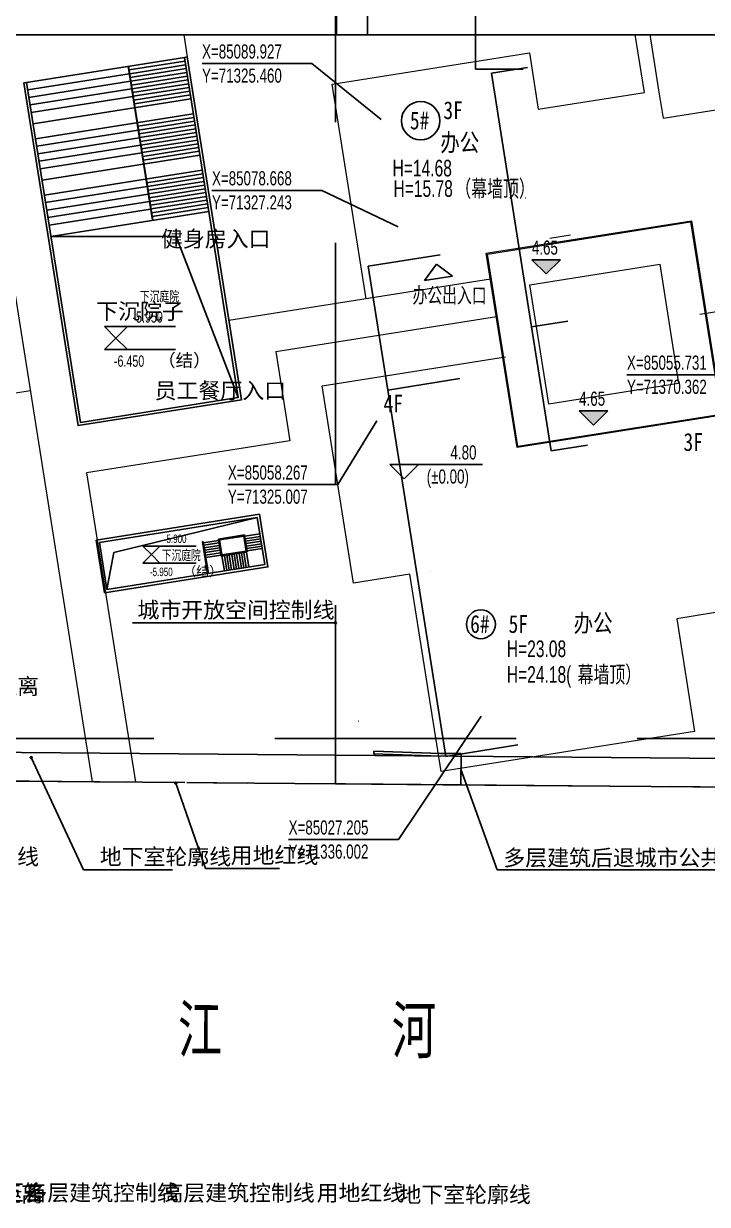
# Model space of a CAD drawing. Header units: metres. Extents: x 71066629 to 71646772, y 84793253 to 85208804.
# Drawn here: x 71287879 to 71359769, y 84975851 to 85100023 of the extents above; entities that cross this region are included whole.
import ezdxf

# ---------------------------------------------------------------- set-up
doc = ezdxf.new("R2010")
doc.units = ezdxf.units.M
doc.header["$LTSCALE"] = 1000
doc.linetypes.add('CENTER', pattern=[50.8, 31.75, -6.35, 6.35, -6.35])
doc.linetypes.add('DASHEDX2', pattern=[38.1, 25.4, -12.7])
for name, color, linetype in [('A_N_AREA', 21, 'CONTINUOUS'), ('A_N_DIM_ELEV', 3, 'CONTINUOUS'), ('A_N_DIM_LEAD', 3, 'CONTINUOUS'), ('A_N_PUB_TEXT', 7, 'CONTINUOUS'), ('DIM_COOR', 3, 'CONTINUOUS'), ('DIM_SYMB', 3, 'CONTINUOUS'), ('G-ANNO-DIMS', 3, 'CONTINUOUS'), ('G-ANNO-LEGN', 3, 'CONTINUOUS'), ('G-ANNO-LEVL', 3, 'CONTINUOUS'), ('G-ANNO-TEXT', 7, 'CONTINUOUS'), ('G-BLDG-MULT', 1, 'CONTINUOUS'), ('G-BSMT-OTLN', 5, 'DASHEDX2'), ('G-FRIE-FLWL', 6, 'CONTINUOUS'), ('G-PLTG', 105, 'CONTINUOUS'), ('G-SITE-PROP', 1, 'CONTINUOUS'), ('G-SITE-开放', 1, 'DASHEDX2'), ('G-STRU', 134, 'CONTINUOUS'), ('G_DRIV_ROAD', 145, 'CONTINUOUS'), ('G_N_PUB_TEXT', 7, 'CONTINUOUS'), ('PUB_DIM', 3, 'CONTINUOUS'), ('PUB_TEXT', 7, 'CONTINUOUS')]:
    doc.layers.add(name, color=color, linetype=linetype)
doc.layers.add('G-OTHR', color=169, linetype='CONTINUOUS', lineweight=13)
doc.layers.add('G-ROAD-园区', color=175, linetype='CONTINUOUS', lineweight=13)
doc.styles.add('_TCH_DIM', font='_TCH_DIM')
doc.styles.add('GAD A', font='GAD A')
doc.styles.get("Standard").update_dxf_attribs({"font": 'STANDARD'})
doc.styles.add('黑体', font='黑体')
doc.dimstyles.get("Standard").update_dxf_attribs({"dimtxt": 2, "dimasz": 1, "dimexe": 0.18, "dimexo": 0.0625, "dimgap": 1, "dimtad": 0, "dimtoh": 1, "dimdec": 1, "dimzin": 0, "dimdsep": 46, "dimtxsty": 'STANDARD', "dimcen": 0.09, "dimadec": 0, "dimazin": 0, "dimtfac": 1, "dimtdec": 4, "dimtofl": 0, "dimtmove": 0, "dimatfit": 3, "dimtolj": 1, "dimtzin": 0, "dimarcsym": 0})

# ---------------------------------------------------------------- blocks, each defined once
blk = doc.blocks.new('*D39')
at = {"layer": 'G-FRIE-FLWL', "color": 0, "linetype": 'ByBlock', "lineweight": -2}
for p, q in [((71330380, 85104859), (71324027, 85104859)), ((71324027, 85098859), (71324027, 85104859)), ((71330380, 85098859), (71324027, 85098859))]:
    blk.add_line(p, q, dxfattribs=at)
for points in [[(71324027, 85104859), (71324027, 85104858), (71324027, 85104858)], [(71324027, 85098859), (71324027, 85098860), (71324027, 85098860)]]:
    blk.add_solid(points, dxfattribs=at)
at = {"layer": 'G-FRIE-FLWL', "color": 0, "linetype": 'CONTINUOUS', "lineweight": -2, "insert": (71322527, 85101859), "char_height": 2, "width": 7.78, "attachment_point": 5, "rotation": 90}
blk.add_mtext('6000.0', dxfattribs=at)
blk = doc.blocks.new('*D60')
at = {"layer": 'PUB_DIM', "color": 0, "linetype": 'ByBlock', "lineweight": -2}
for p, q in [((71331694, 85023278), (71333868, 85023260)), ((71333841, 85019973), (71333868, 85023260)), ((71331666, 85019991), (71333841, 85019973))]:
    blk.add_line(p, q, dxfattribs=at)
for points in [[(71333868, 85023260), (71333868, 85023259), (71333868, 85023259)], [(71333841, 85019973), (71333840, 85019974), (71333841, 85019974)]]:
    blk.add_solid(points, dxfattribs=at)
at = {"layer": 'PUB_DIM', "color": 0, "linetype": 'CONTINUOUS', "lineweight": -2, "insert": (71332354, 85021629), "char_height": 2, "width": 7.78, "attachment_point": 5, "rotation": 89.52146}
blk.add_mtext('3286.8', dxfattribs=at)
blk = doc.blocks.new('*D92')
at = {"layer": 'G-ANNO-DIMS', "color": 0, "linetype": 'ByBlock', "lineweight": -2}
for p, q in [((71331661, 85075723), (71324092, 85074524)), ((71324093, 85074524), (71326158, 85061487)), ((71333726, 85062686), (71326157, 85061487))]:
    blk.add_line(p, q, dxfattribs=at)
for points in [[(71324093, 85074524), (71324093, 85074523), (71324093, 85074523)], [(71326158, 85061487), (71326157, 85061488), (71326158, 85061488)]]:
    blk.add_solid(points, dxfattribs=at)
at = {"layer": 'G-ANNO-DIMS', "color": 0, "linetype": 'CONTINUOUS', "lineweight": -2, "insert": (71326607, 85068240), "char_height": 2, "width": 8.89, "attachment_point": 5, "rotation": 279}
blk.add_mtext('13200.0', dxfattribs=at)
blk = doc.blocks.new('*D93')
at = {"layer": 'G-ANNO-DIMS', "color": 0, "linetype": 'ByBlock', "lineweight": -2}
for p, q in [((71333726, 85062686), (71326157, 85061487)), ((71326158, 85061487), (71332259, 85022967)), ((71339827, 85024166), (71332258, 85022967))]:
    blk.add_line(p, q, dxfattribs=at)
for points in [[(71326158, 85061487), (71326158, 85061486), (71326158, 85061486)], [(71332259, 85022967), (71332258, 85022968), (71332259, 85022968)]]:
    blk.add_solid(points, dxfattribs=at)
at = {"layer": 'G-ANNO-DIMS', "color": 0, "linetype": 'CONTINUOUS', "lineweight": -2, "insert": (71330690, 85042462), "char_height": 2, "width": 9.33, "attachment_point": 5, "rotation": 279}
blk.add_mtext('39000.0', dxfattribs=at)
blk = doc.blocks.new('*D94')
at = {"layer": 'G-ANNO-DIMS', "color": 0, "linetype": 'ByBlock', "lineweight": -2}
for p, q in [((71345098, 85068739), (71341293, 85068137)), ((71341293, 85068137), (71343358, 85055099)), ((71347163, 85055702), (71343358, 85055099))]:
    blk.add_line(p, q, dxfattribs=at)
for points in [[(71341293, 85068137), (71341293, 85068136), (71341293, 85068136)], [(71343358, 85055099), (71343358, 85055100), (71343358, 85055100)]]:
    blk.add_solid(points, dxfattribs=at)
at = {"layer": 'G-ANNO-DIMS', "color": 0, "linetype": 'CONTINUOUS', "lineweight": -2, "insert": (71343807, 85061852), "char_height": 2, "width": 8.89, "attachment_point": 5, "rotation": 279}
blk.add_mtext('13200.0', dxfattribs=at)
blk = doc.blocks.new('*D95')
at = {"layer": 'G-ANNO-DIMS', "color": 0, "linetype": 'ByBlock', "lineweight": -2}
for p, q in [((71340874, 85095407), (71337069, 85094804)), ((71337069, 85094804), (71341293, 85068137)), ((71345098, 85068739), (71341293, 85068137))]:
    blk.add_line(p, q, dxfattribs=at)
for points in [[(71337069, 85094804), (71337070, 85094803), (71337069, 85094803)], [(71341293, 85068137), (71341293, 85068138), (71341293, 85068138)]]:
    blk.add_solid(points, dxfattribs=at)
at = {"layer": 'G-ANNO-DIMS', "color": 0, "linetype": 'CONTINUOUS', "lineweight": -2, "insert": (71340663, 85081705), "char_height": 2, "width": 9.33, "attachment_point": 5, "rotation": 279}
blk.add_mtext('27000.0', dxfattribs=at)
blk = doc.blocks.new('*D99')
at = {"layer": 'G-ANNO-DIMS', "color": 0, "linetype": 'ByBlock', "lineweight": -2}
for p, q in [((71331684, 85022991), (71324685, 85023218)), ((71324686, 85023218), (71324695, 85023505)), ((71331694, 85023278), (71324695, 85023505))]:
    blk.add_line(p, q, dxfattribs=at)
for points in [[(71324686, 85023218), (71324685, 85023219), (71324686, 85023219)], [(71324695, 85023505), (71324695, 85023504), (71324695, 85023504)]]:
    blk.add_solid(points, dxfattribs=at)
at = {"layer": 'G-ANNO-DIMS', "color": 0, "linetype": 'CONTINUOUS', "lineweight": -2, "insert": (71323071, 85026659), "char_height": 2, "width": 4.67, "attachment_point": 5, "rotation": 88.14417}
blk.add_mtext('0.29', dxfattribs=at)
blk = doc.blocks.new('*D101')
at = {"layer": 'G-ANNO-DIMS', "color": 0, "linetype": 'ByBlock', "lineweight": -2}
for p, q in [((71340397, 85110459), (71335374, 85110459)), ((71335374, 85095238), (71335374, 85110459)), ((71340397, 85095238), (71335374, 85095238))]:
    blk.add_line(p, q, dxfattribs=at)
for points in [[(71335374, 85110459), (71335375, 85110458), (71335374, 85110458)], [(71335374, 85095238), (71335374, 85095239), (71335375, 85095239)]]:
    blk.add_solid(points, dxfattribs=at)
at = {"layer": 'G-ANNO-DIMS', "color": 0, "linetype": 'CONTINUOUS', "lineweight": -2, "insert": (71333874, 85102848), "char_height": 2, "width": 8.44, "attachment_point": 5, "rotation": 90}
blk.add_mtext('15221.7', dxfattribs=at)
blk = doc.blocks.new('*D147')
at = {"layer": 'PUB_DIM', "color": 0, "linetype": 'ByBlock', "lineweight": -2}
for p, q in [((71329870, 85062088), (71329872, 85062089)), ((71329872, 85062089), (71329874, 85062076)), ((71329872, 85062075), (71329874, 85062076))]:
    blk.add_line(p, q, dxfattribs=at)
for points in [[(71329872, 85062089), (71329872, 85062088), (71329872, 85062088)], [(71329874, 85062076), (71329874, 85062077), (71329874, 85062077)]]:
    blk.add_solid(points, dxfattribs=at)
at = {"layer": 'PUB_DIM', "color": 0, "linetype": 'CONTINUOUS', "lineweight": -2, "insert": (71329875, 85062082), "char_height": 2, "width": 4.22, "attachment_point": 5, "rotation": 279}
blk.add_mtext('13.2', dxfattribs=at)
blk = doc.blocks.new('*D164')
at = {"layer": 'PUB_DIM', "color": 0, "linetype": 'ByBlock', "lineweight": -2}
for p, q in [((71329870, 85062088), (71329872, 85062089)), ((71329872, 85062089), (71329874, 85062076)), ((71329872, 85062075), (71329874, 85062076))]:
    blk.add_line(p, q, dxfattribs=at)
for points in [[(71329872, 85062089), (71329872, 85062088), (71329872, 85062088)], [(71329874, 85062076), (71329874, 85062077), (71329874, 85062077)]]:
    blk.add_solid(points, dxfattribs=at)
at = {"layer": 'PUB_DIM', "color": 0, "linetype": 'CONTINUOUS', "lineweight": -2, "insert": (71329875, 85062082), "char_height": 2, "width": 4.22, "attachment_point": 5, "rotation": 279}
blk.add_mtext('13.2', dxfattribs=at)

msp = doc.modelspace()

# ---------------------------------------------------------------- hatches: boundary and pattern name
at = {"layer": 'G-ANNO-LEVL'}
for points in [[(71342827.36, 85073698.87), (71341327.36, 85075198.87), (71344327.36, 85075198.87)], [(71347794.02, 85057810.06), (71346294.02, 85059310.06), (71349294.02, 85059310.06)]]:
    msp.add_hatch(color=256, dxfattribs=at).paths.add_polyline_path(points, flags=0)
at = {"layer": 'G-FRIE-FLWL'}
h = msp.add_hatch(dxfattribs=at)
h.set_pattern_fill('AR-HBONE', color=256, scale=1000, style=0)
h.set_pattern_definition([])
edge = h.paths.add_edge_path(flags=0)
edge.add_line((71320791.48, 85104859.35), (71320791.48, 85098859.35))
edge.add_line((71320791.48, 85098859.35), (71409191.49, 85098859.33))
edge.add_arc((71409191.48, 85086859.33), 12000, 0.0000049, 89.9999879, ccw=False)
edge.add_line((71421191.49, 85086859.33), (71421191.49, 85029459.32))
edge.add_line((71421191.49, 85029459.32), (71427191.49, 85029459.32))
edge.add_line((71427191.49, 85029459.32), (71427191.49, 85086859.33))
edge.add_arc((71409191.48, 85086859.33), 18000, 360, 89.9999808)
edge.add_line((71409191.49, 85104859.33), (71320791.48, 85104859.35))
at = {"layer": 'G-PLTG'}
h = msp.add_hatch(dxfattribs=at)
h.set_pattern_fill('CROSS', color=256, scale=500, style=0)
h.set_pattern_definition([])
h.paths.add_polyline_path([(71320311.55, 85093668.65), (71341053, 85096953.77), (71341991.61, 85091027.64), (71353152.49, 85092795.35), (71352192.04, 85098859.35), (71304707.43, 85098859.35), (71309467.88, 85068803.04), (71323888.13, 85071086.99)], flags=0)
h = msp.add_hatch(dxfattribs=at)
h.set_pattern_fill('CROSS', color=256, scale=500, style=0)
h.set_pattern_definition([])
edge = h.paths.add_edge_path(flags=0)
edge.add_line((71366743.25, 85098859.32), (71353710.74, 85098859.35))
edge.add_line((71353710.74, 85098859.35), (71355103.32, 85090066.94))
edge.add_line((71355103.32, 85090066.94), (71375054.63, 85093226.91))
edge.add_line((71375054.63, 85093226.91), (71378339.75, 85072485.46))
edge.add_line((71378339.75, 85072485.46), (71359632.12, 85069522.46))
edge.add_line((71359632.12, 85069522.46), (71359899.51, 85067834.19))
edge.add_line((71359899.51, 85067834.19), (71377163.59, 85070568.55))
edge.add_line((71377163.59, 85070568.55), (71378558.16, 85062192.95))
edge.add_line((71378558.16, 85062192.95), (71400091.52, 85065603.5))
edge.add_line((71400091.52, 85065603.5), (71400842.4, 85060862.59))
edge.add_line((71400842.4, 85060862.59), (71412694.66, 85062739.8))
edge.add_line((71412694.66, 85062739.8), (71415228.9, 85046739.25))
edge.add_line((71415228.9, 85046739.25), (71421191.49, 85047683.63))
edge.add_line((71421191.49, 85047683.63), (71421191.49, 85057092.3))
edge.add_arc((71409191.49, 85057084.57), 12000, 0.0368808, 99)
edge.add_line((71407314.27, 85068936.83), (71398254.06, 85067501.84))
edge.add_arc((71395751.11, 85083304.85), 16000, 189, 279, ccw=False)
edge.add_line((71379948.1, 85080801.9), (71378572.78, 85088874.67))
edge.add_arc((71366743.22, 85086859.32), 12000, 9.6683891, 89.9998744)
h = msp.add_hatch(dxfattribs=at)
h.set_pattern_fill('CROSS', color=256, scale=500, style=0)
h.set_pattern_definition([])
h.paths.add_polyline_path([(71354760.6, 85074710.21), (71341102.07, 85072546.91), (71343087.31, 85060012.62), (71356745.83, 85062175.92)], flags=0)
h = msp.add_hatch(dxfattribs=at)
h.set_pattern_fill('CROSS', color=256, scale=500, style=0)
h.set_pattern_definition([])
h.paths.add_polyline_path([(71319266.16, 85061914.2), (71338259.8, 85064922.5), (71337581.37, 85069205.92), (71314395.57, 85065533.65), (71315881.26, 85056153.38), (71294500.84, 85052767.05), (71295617.84, 85045714.6), (71312696.31, 85048419.56), (71313572.34, 85042888.51), (71296493.87, 85040183.54), (71299649.65, 85020258.72), (71318608.11, 85020100.38), (71380689.76, 85019539.15), (71377332.34, 85040737.03), (71356552.91, 85037445.89), (71358430.13, 85025593.63), (71331762.56, 85021369.9), (71328477.44, 85042111.36), (71322551.29, 85041172.75)], flags=0)
h = msp.add_hatch(dxfattribs=at)
h.set_pattern_fill('CROSS', color=256, scale=500, style=0)
h.set_pattern_definition([])
h.paths.add_polyline_path([(71288570.55, 85061443.37), (71260191.58, 85056948.58), (71260191.58, 85020234.33), (71266949.52, 85020531.8), (71295087.52, 85020296.83)], flags=0)

# ---------------------------------------------------------------- linework, layer by layer
at = {"layer": 'A_N_AREA', "linetype": 'ByBlock'}
for p, q in [((71304781.64, 85096473.05), (71305077.95, 85096519.98)), ((71287892.17, 85093798.02), (71288188.48, 85093844.95))]:
    msp.add_line(p, q, dxfattribs=at)
for points in [[(71305077.95, 85096519.98), (71310787.81, 85060469.36), (71293602.03, 85057747.4), (71287892.17, 85093798.02)], [(71304781.64, 85096473.05), (71310444.57, 85060718.73), (71293851.4, 85058090.63), (71288188.48, 85093844.95)]]:
    msp.add_lwpolyline(points, dxfattribs=at)
for points in [[(71295510.53, 85045697.6), (71312696.31, 85048419.56), (71313572.34, 85042888.51), (71296386.56, 85040166.55)], [(71295853.77, 85045448.22), (71312446.93, 85048076.32), (71313229.1, 85043137.88), (71296635.94, 85040509.78)]]:
    msp.add_lwpolyline(points, close=True, dxfattribs=at)
at = {"layer": 'A_N_DIM_ELEV'}
for p, q in [((71297585.8, 85066959.55), (71296385.8, 85068159.55)), ((71296385.8, 85068159.55), (71303841.8, 85068159.55)), ((71297585.8, 85066959.55), (71298785.8, 85068159.55)), ((71297585.8, 85066959.55), (71296385.8, 85065759.55)), ((71297585.8, 85066959.55), (71298785.8, 85065759.55)), ((71296385.8, 85065759.55), (71303841.8, 85065759.55)), ((71301315.3, 85044187.83), (71300415.3, 85045087.83)), ((71300415.3, 85045087.83), (71306007.3, 85045087.83)), ((71301315.3, 85044187.83), (71302215.3, 85045087.83)), ((71301315.3, 85044187.83), (71300415.3, 85043287.83)), ((71301315.3, 85044187.83), (71302215.3, 85043287.83)), ((71300415.3, 85043287.83), (71306007.3, 85043287.83))]:
    msp.add_line(p, q, dxfattribs=at)
at = {"layer": 'A_N_DIM_LEAD'}
for p, q in [((71309481.32, 85036996.98), (71299325.29, 85036996.98)), ((71309481.32, 85036996.98), (71299325.29, 85036996.98)), ((71320666.62, 85036996.98), (71309481.32, 85036996.98)), ((71320666.62, 85036996.98), (71309481.32, 85036996.98))]:
    msp.add_line(p, q, dxfattribs=at)
msp.add_lwpolyline([(71320766.62, 85036996.98, 1), (71320566.62, 85036996.98, 1)], format="xyb", close=True, dxfattribs=at)
msp.add_lwpolyline([(71320766.62, 85036996.98, 1), (71320566.62, 85036996.98, 1)], format="xyb", close=True, dxfattribs=at)
at = {"layer": 'DIM_COOR', "color": 3}
for p, q in [((71318187.25, 85095823.69), (71306637.25, 85095823.69)), ((71325460.21, 85089927.3), (71318187.25, 85095823.69)), ((71319233.95, 85082488.89), (71307683.95, 85082488.89)), ((71327243.45, 85078668.36), (71319233.95, 85082488.89)), ((71362642.97, 85063102.47), (71351312.97, 85063102.47)), ((71325007.33, 85058267.42), (71320908.73, 85051543.48)), ((71320908.73, 85051543.48), (71309358.73, 85051543.48)), ((71336001.94, 85027204.93), (71327292.72, 85014220.99)), ((71327292.72, 85014220.99), (71315742.72, 85014220.99))]:
    msp.add_line(p, q, dxfattribs=at)
at = {"layer": 'DIM_SYMB'}
msp.add_lwpolyline([(71366513.49, 85011046.42), (71337668.94, 85011046.42), (71333854.29, 85021616.5)], dxfattribs=at)
at = {"layer": 'G-ANNO-DIMS'}
for p, q in [((71288675.3, 85022839.34), (71294177.84, 85011046.42)), ((71303876.77, 85020147.91), (71306989.07, 85011189.85)), ((71294177.84, 85011046.42), (71303518.96, 85011046.42)), ((71306989.07, 85011189.85), (71314792.02, 85011189.85))]:
    msp.add_line(p, q, dxfattribs=at)
for points in [[(71288633.02, 85022929.96, 1), (71288717.59, 85022748.72, 1)], [(71303843.95, 85020242.37, 1), (71303909.59, 85020053.45, 1)]]:
    msp.add_lwpolyline(points, format="xyb", close=True, dxfattribs=at)
at = {"layer": 'G-ANNO-LEGN', "color": 3}
for points in [[(71290754, 85077646.86), (71303928.52, 85077646.86), (71310444.57, 85060718.73)], [(71296635.94, 85040509.78), (71297348.82, 85044387.16), (71312446.93, 85048076.32)]]:
    msp.add_lwpolyline(points, dxfattribs=at)
at = {"layer": 'G-ANNO-LEVL'}
for p, q in [((71342827.36, 85073698.87), (71341327.36, 85075198.87)), ((71341327.36, 85075198.87), (71344327.36, 85075198.87)), ((71342827.36, 85073698.87), (71344327.36, 85075198.87)), ((71347794.02, 85057810.06), (71346294.02, 85059310.06)), ((71346294.02, 85059310.06), (71349294.02, 85059310.06)), ((71347794.02, 85057810.06), (71349294.02, 85059310.06)), ((71327883.09, 85052162.05), (71326383.09, 85053662.05)), ((71326383.09, 85053662.05), (71336110.59, 85053662.05)), ((71327883.09, 85052162.05), (71329383.09, 85053662.05))]:
    msp.add_line(p, q, dxfattribs=at)
at = {"layer": 'G-ANNO-LEVL', "color": 2}
for p, q in [((71331282.82, 85074709.63), (71330020.56, 85073004.73)), ((71331282.82, 85074709.63), (71332987.72, 85073447.38)), ((71330020.56, 85073004.73), (71332987.72, 85073447.38))]:
    msp.add_line(p, q, dxfattribs=at)
at = {"layer": 'G-ANNO-TEXT'}
for points in [[(71327605.89, 85089807.21, 1), (71331640.78, 85089807.21, 1)], [(71334442.72, 85036854.6, 1), (71337477.6, 85036854.6, 1)]]:
    msp.add_lwpolyline(points, format="xyb", close=True, dxfattribs=at)
at = {"layer": 'G-BLDG-MULT', "linetype": 'CONTINUOUS'}
msp.add_lwpolyline([(71161602.71, 85145688.31), (71151769.04, 85135842.89), (71150398.17, 85065649.06), (71146812.78, 85035713.27), (71146233.69, 85006062.39), (71245759.11, 85021940.94), (71249143.57, 85022434.24), (71251367.84, 85022708.3), (71253589.58, 85022942.62), (71255814.99, 85023138.19), (71258043.51, 85023294.68), (71260274.45, 85023412.62), (71262507, 85023491.24), (71264740.77, 85023531.18), (71266961.7, 85023531.8), (71370294.91, 85022668.88), (71465841.79, 85021663.95), (71464181.04, 85083096.7), (71462703.26, 85137771.71), (71452467.57, 85147498.86), (71382301.56, 85146338.36), (71352256.15, 85148841.78), (71193416.31, 85146214.5)], close=True, dxfattribs=at)
at = {"layer": 'G-BSMT-OTLN'}
msp.add_lwpolyline([(71157191.58, 85140759.55), (71157191.58, 85135259.55), (71153991.58, 85135259.55), (71153991.58, 85005669.52), (71165691.58, 85007522.62), (71165691.58, 85013394.92), (71238076.46, 85024859.55), (71460791.58, 85024859.55), (71460791.58, 85127259.55), (71457591.58, 85127259.55), (71457591.58, 85140759.55)], close=True, dxfattribs=at)
at = {"layer": 'G-FRIE-FLWL', "linetype": 'CONTINUOUS'}
for p, q in [((71320791.48, 85104859.35), (71320791.48, 85098859.34)), ((71366743.22, 85098859.34), (71205590.52, 85098859.36))]:
    msp.add_line(p, q, dxfattribs=at)
msp.add_lwpolyline([(71320791.48, 85104859.35), (71320791.48, 85098859.35), (71409191.49, 85098859.33, -0.414213475), (71421191.49, 85086859.33), (71421191.49, 85029459.32), (71427191.49, 85029459.32), (71427191.49, 85086859.33, 0.414213464), (71409191.49, 85104859.33), (71320791.48, 85104859.35)], format="xyb", dxfattribs=at)
at = {"layer": 'G-OTHR'}
msp.add_lwpolyline([(71336639.99, 85075788.8), (71358002.49, 85079172.28), (71361207.91, 85058934.03), (71339845.42, 85055550.54)], close=True, dxfattribs=at)
at = {"layer": 'G-ROAD-园区'}
for p, q in [((71282644.44, 85098859.35), (71295087.52, 85020296.82)), ((71304707.43, 85098859.35), (71374938.67, 85098859.35)), ((71304707.43, 85098859.35), (71305077.95, 85096519.98)), ((71353152.49, 85092795.35), (71352188.06, 85098884.51)), ((71353706.75, 85098884.51), (71354634.02, 85093030)), ((71345364.98, 85077778.18), (71343192.07, 85077434.02)), ((71336955.63, 85073156.68), (71309467.88, 85068803.04)), ((71314395.57, 85065533.65), (71337581.37, 85069205.92)), ((71314395.57, 85065533.65), (71315881.26, 85056153.38)), ((71319266.16, 85061914.2), (71338526.09, 85064964.68)), ((71225349.97, 85051430.21), (71288570.55, 85061443.37)), ((71322551.29, 85041172.75), (71319266.16, 85061914.2)), ((71315881.26, 85056153.38), (71294500.84, 85052767.05)), ((71294500.84, 85052767.05), (71299649.65, 85020258.72)), ((71328477.44, 85042111.36), (71322551.29, 85041172.75)), ((71331762.56, 85021369.9), (71328477.44, 85042111.36)), ((71377586.22, 85040777.24), (71356552.91, 85037445.89)), ((71356552.91, 85037445.89), (71358430.13, 85025593.63)), ((71358430.13, 85025593.63), (71331762.56, 85021369.9))]:
    msp.add_line(p, q, dxfattribs=at)
for points in [[(71323888.13, 85071086.99), (71320311.55, 85093668.65), (71341053, 85096953.77), (71341991.61, 85091027.64), (71353152.49, 85092795.35)], [(71354634.02, 85093030), (71355103.32, 85090066.94), (71375054.63, 85093226.91), (71378339.75, 85072485.46), (71358981.06, 85069419.34)]]:
    msp.add_lwpolyline(points, dxfattribs=at)
for points in [[(71336525.58, 85075871.92), (71358085.61, 85079286.7), (71361322.32, 85058850.91), (71339762.29, 85055436.13)], [(71341102.07, 85072546.91), (71354760.6, 85074710.21), (71356745.83, 85062175.92), (71343087.31, 85060012.62)]]:
    msp.add_lwpolyline(points, close=True, dxfattribs=at)
at = {"layer": 'G-SITE-PROP', "color": 1, "linetype": 'CENTER'}
msp.add_lwpolyline([(71452458.8, 85152499.39), (71382468.2, 85151341.8), (71352422.79, 85153845.21), (71193333.62, 85151213.81), (71161520.02, 85150687.62, 0.393868697), (71146789.18, 85136488.4), (71146770.81, 85135982.42), (71145403.99, 85065996.03), (71141818.6, 85036060.24), (71141157.59, 85002214.6), (71246211.79, 85018975.22), (71249543.4, 85019460.82), (71251708.62, 85019727.6), (71253878.23, 85019956.42), (71256051.39, 85020147.4), (71258227.78, 85020300.23), (71260406.43, 85020415.41), (71262586.61, 85020492.19), (71264768.01, 85020531.19), (71266949.58, 85020531.8), (71370266.6, 85019669.01), (71469071.23, 85018629.82)], format="xyb", dxfattribs=at)
at = {"layer": 'G-SITE-开放'}
msp.add_lwpolyline([(71320666.62, 85153154.98), (71320666.62, 85020083.21)], dxfattribs=at)
at = {"layer": 'G-STRU', "linetype": 'ByBlock'}
for p, q in [((71288188.48, 85093844.95), (71304781.64, 85096473.05)), ((71304844.21, 85096077.98), (71298967.47, 85095147.19)), ((71298855.51, 85095534.44), (71301421.04, 85079336.36)), ((71298904.9, 85095542.27), (71301470.42, 85079344.18)), ((71304906.79, 85095682.9), (71299030.04, 85094752.12)), ((71304969.36, 85095287.83), (71299092.62, 85094357.04)), ((71305031.94, 85094892.75), (71299155.19, 85093961.97)), ((71298980.66, 85094744.29), (71288313.62, 85093054.8)), ((71299105.81, 85093954.14), (71288438.77, 85092264.65)), ((71305094.51, 85094497.67), (71299217.76, 85093566.89)), ((71305157.08, 85094102.6), (71299280.34, 85093171.81)), ((71305219.66, 85093707.52), (71299342.91, 85092776.74)), ((71299230.95, 85093163.99), (71288563.92, 85091474.5)), ((71299356.1, 85092373.84), (71288689.07, 85090684.35)), ((71305282.23, 85093312.45), (71299405.49, 85092381.66)), ((71305344.8, 85092917.37), (71299468.06, 85091986.59)), ((71305407.38, 85092522.3), (71299530.63, 85091591.51)), ((71288876.79, 85089499.12), (71305469.95, 85092127.22)), ((71289127.08, 85087918.82), (71305720.25, 85090546.92)), ((71305782.82, 85090151.85), (71299906.08, 85089221.06)), ((71299919.27, 85088818.16), (71289252.23, 85087128.67)), ((71305845.4, 85089756.77), (71299968.65, 85088825.99)), ((71305907.97, 85089361.7), (71300031.22, 85088430.91)), ((71305970.54, 85088966.62), (71300093.8, 85088035.84)), ((71306033.12, 85088571.54), (71300156.37, 85087640.76)), ((71300044.41, 85088028.01), (71289377.38, 85086338.52)), ((71306095.69, 85088176.47), (71300218.94, 85087245.68)), ((71306158.26, 85087781.39), (71300281.52, 85086850.61)), ((71306220.84, 85087386.32), (71300344.09, 85086455.53)), ((71300169.56, 85087237.86), (71289502.53, 85085548.37)), ((71300294.71, 85086447.71), (71289627.67, 85084758.22)), ((71289815.4, 85083572.99), (71306408.56, 85086201.09)), ((71306283.41, 85086991.24), (71300406.67, 85086060.46)), ((71306345.99, 85086596.17), (71300469.24, 85085665.38)), ((71306658.85, 85084620.79), (71290065.69, 85081992.69)), ((71306721.43, 85084225.72), (71300844.68, 85083294.93)), ((71306784, 85083830.64), (71300907.26, 85082899.86)), ((71300857.87, 85082892.03), (71290190.84, 85081202.54)), ((71306846.58, 85083435.57), (71300969.83, 85082504.78)), ((71306909.15, 85083040.49), (71301032.4, 85082109.71)), ((71306971.72, 85082645.41), (71301094.98, 85081714.63)), ((71300983.02, 85082101.88), (71290315.99, 85080412.39)), ((71301108.17, 85081311.73), (71290441.13, 85079622.24)), ((71307034.3, 85082250.34), (71301157.55, 85081319.55)), ((71307096.87, 85081855.26), (71301220.13, 85080924.48)), ((71307159.44, 85081460.19), (71301282.7, 85080529.4)), ((71301233.31, 85080521.58), (71290566.28, 85078832.09)), ((71307347.17, 85080274.96), (71290754, 85077646.86)), ((71307222.02, 85081065.11), (71301345.27, 85080134.33)), ((71307284.59, 85080670.04), (71301407.85, 85079739.25)), ((71311138.82, 85046107.45), (71312719.13, 85046357.75)), ((71306771.09, 85045557.41), (71306672.33, 85045541.77)), ((71306672.33, 85045541.77), (71307204.2, 85042183.63)), ((71306771.09, 85045557.41), (71307302.97, 85042199.27)), ((71308373.3, 85045669.43), (71306793, 85045419.14)), ((71308413.97, 85045412.63), (71306833.67, 85045162.34)), ((71308454.64, 85045155.84), (71306874.34, 85044905.54)), ((71308351.4, 85045807.71), (71311116.92, 85046245.73)), ((71308351.4, 85045807.71), (71308632.98, 85044029.87)), ((71308465.81, 85045724.58), (71311033.8, 85046131.31)), ((71308465.81, 85045724.58), (71308716.1, 85044144.28)), ((71311284.09, 85044551.01), (71311033.8, 85046131.31)), ((71311398.51, 85044467.89), (71311116.92, 85046245.73)), ((71311179.5, 85045850.65), (71312759.8, 85046100.95)), ((71311220.17, 85045593.85), (71312800.47, 85045844.15)), ((71311260.84, 85045337.05), (71312841.14, 85045587.35)), ((71311301.52, 85045080.25), (71312881.82, 85045330.55)), ((71308495.32, 85044899.04), (71306915.01, 85044648.74)), ((71308535.99, 85044642.24), (71306955.69, 85044391.94)), ((71308576.66, 85044385.44), (71306996.36, 85044135.14)), ((71308617.33, 85044128.64), (71307037.03, 85043878.34)), ((71308632.98, 85044029.87), (71311398.51, 85044467.89)), ((71308716.1, 85044144.28), (71311284.09, 85044551.01)), ((71308731.75, 85044045.51), (71308982.04, 85042465.21)), ((71308988.55, 85044086.19), (71309238.84, 85042505.89)), ((71309245.34, 85044126.86), (71309495.64, 85042546.56)), ((71309502.14, 85044167.53), (71309752.44, 85042587.23)), ((71309758.94, 85044208.21), (71310009.24, 85042627.9)), ((71310015.74, 85044248.88), (71310266.04, 85042668.58)), ((71310272.54, 85044289.55), (71310522.84, 85042709.25)), ((71310529.34, 85044330.23), (71310779.63, 85042749.92)), ((71310786.14, 85044370.9), (71311036.43, 85042790.6)), ((71311042.94, 85044411.57), (71311293.23, 85042831.27)), ((71311299.74, 85044452.24), (71311550.03, 85042871.94)), ((71311342.19, 85044823.46), (71312922.49, 85045073.75)), ((71311382.86, 85044566.66), (71312963.16, 85044816.95))]:
    msp.add_line(p, q, dxfattribs=at)
at = {"layer": 'G_DRIV_ROAD'}
for p, q in [((71304812.77, 85020215.61), (71286996.91, 85020364.39)), ((71304812.77, 85020215.61), (71286996.91, 85020364.39)), ((71307854.19, 85020190.21), (71320666.59, 85020083.21)), ((71307854.19, 85020190.21), (71320666.59, 85020083.21)), ((71320666.59, 85020083.21), (71331982.16, 85019983.33)), ((71331982.16, 85019983.33), (71381807, 85019543.5))]:
    msp.add_line(p, q, dxfattribs=at)

# ---------------------------------------------------------------- texts
at = {"layer": 'A_N_PUB_TEXT'}
for s, height, style, width, p in [('4.65', 1487.5, '_TCH_DIM', 0.705882, (71341317.36, 85075723.87)), ('下沉庭院', 1050, 'GAD A', 0.7, (71300105.21, 85070821.23)), ('-5.950', 1190, '_TCH_DIM', 0.705882, (71299321.8, 85068579.55)), ('-6.450', 1190, '_TCH_DIM', 0.705882, (71297377.72, 85063939.55)), ('4.65', 1487.5, '_TCH_DIM', 0.705882, (71346284.02, 85059835.06)), ('4.80', 1487.5, '_TCH_DIM', 0.705882, (71332760.59, 85054187.05)), ('(%%P0.00)', 1487.5, '_TCH_DIM', 0.705882, (71330260.59, 85051649.55)), ('-5.900', 892.5, '_TCH_DIM', 0.705882, (71302617.3, 85045402.83)), ('下沉庭院', 1050, 'GAD A', 0.7, (71302392.8, 85043603.1)), ('-5.950', 892.5, '_TCH_DIM', 0.705882, (71301159.23, 85041922.83))]:
    msp.add_text(s, height=height, dxfattribs=dict(at, style=style, width=width)).set_placement(p)
at = {"layer": 'A_N_PUB_TEXT', "style": '_TCH_DIM'}
for s, height, p in [('（结）', 1350.355, (71302017.72, 85063939.55)), ('（结）', 1012.766, (71304639.23, 85041922.83)), ('城市开放空间控制线', 1687.943, (71299850.29, 85037521.98)), ('城市开放空间控制线', 1687.943, (71299850.29, 85037521.98)), ('高层建筑控制线', 1687.943, (71273381.37, 85011571.42)), ('地下室轮廓线', 1687.943, (71295882.26, 85011571.42)), ('用地红线', 1687.943, (71309650, 85011714.85)), ('天然气调压箱', 1687.943, (71276364.38, 84976233.13)), ('多层建筑控制线', 1687.943, (71288071.1, 84976233.13)), ('高层建筑控制线', 1687.943, (71302370.83, 84976216.18)), ('用地红线', 1687.943, (71318690.16, 84976216.18)), ('地下室轮廓线', 1687.943, (71327391.13, 84976042.47))]:
    msp.add_text(s, height=height, dxfattribs=at).set_placement(p)
at = {"layer": 'DIM_SYMB', "color": 7, "style": '_TCH_DIM'}
for s, p in [('地下室边线后退城市公共绿地红线最小距离', (71245757.42, 85029492.53)), ('多层建筑后退城市公共绿地红线最小距离', (71338317.95, 85011460.71)), ('地下室边线后退城市公共绿地红线最小距离', (71246164.28, 84976122.42))]:
    msp.add_text(s, height=1687.9433, dxfattribs=at).set_placement(p)
at = {"layer": 'G-ANNO-TEXT'}
for s, height, style, width, p in [('3F', 1877.637, '黑体', 0.8, (71332014.37, 85089978.81)), ('5#', 1877.637, '黑体', 0.8, (71328491.38, 85088901.72)), ('办公', 1877.637, '黑体', 0.8, (71331686.81, 85086591.54)), ('H=14.68', 1750, 'GAD A', 0.7, (71326668.52, 85083954.13)), ('H=15.78', 1750, 'GAD A', 0.7, (71326767.02, 85081805.43)), ('（幕墙顶）', 1750, 'GAD A', 0.7, (71333268.95, 85081805.43)), ('4F', 1877.637, '黑体', 0.8, (71325717.6, 85059132.82)), ('3F', 1877.637, '黑体', 0.8, (71357256.61, 85055091.01)), ('6#', 1877.637, '黑体', 0.8, (71334828.21, 85035949.11)), ('5F', 1877.637, '黑体', 0.8, (71338866.1, 85035949.11)), ('办公', 1877.637, '黑体', 0.8, (71345709.83, 85036049.08)), ('H=23.08', 1750, 'GAD A', 0.7, (71338683.06, 85033408.48)), ('幕墙顶）', 1750, 'GAD A', 0.7, (71346127.29, 85030704.58)), ('H=24.18(', 1750, 'GAD A', 0.7, (71338683.06, 85030704.58))]:
    msp.add_text(s, height=height, dxfattribs=dict(at, style=style, width=width)).set_placement(p)
for s, p in [('健身房入口', (71302325.86, 85076546.04)), ('下沉院子', (71295517.2, 85068937.42)), ('员工餐厅入口', (71301653.14, 85060588.48))]:
    msp.add_text(s, height=1687.943, dxfattribs=at).set_placement(p)
at = {"layer": 'G-ANNO-TEXT', "style": 'GAD A', "width": 0.7}
msp.add_text('长              江              河', height=4893.0133, rotation=359.8, dxfattribs=at).set_placement((71281602.45, 84991913.37))
at = {"layer": 'G_N_PUB_TEXT', "style": 'GAD A', "width": 0.7}
msp.add_text('办公出入口', height=1631.004, rotation=359.7954959, dxfattribs=at).set_placement((71328767.71, 85070653.93))
at = {"layer": 'PUB_TEXT', "color": 3, "style": '_TCH_DIM', "width": 0.705882}
for s, p in [('X=85089.927', (71306637.25, 85096348.69)), ('Y=71325.460', (71306637.25, 85093811.19)), ('X=85078.668', (71307683.95, 85083013.89)), ('Y=71327.243', (71307683.95, 85080476.39)), ('X=85055.731', (71351312.97, 85063627.47)), ('Y=71370.362', (71351312.97, 85061089.97)), ('X=85058.267', (71309358.73, 85052068.48)), ('Y=71325.007', (71309358.73, 85049530.98)), ('X=85027.205', (71315742.72, 85014745.99)), ('Y=71336.002', (71315742.72, 85012208.49))]:
    msp.add_text(s, height=1487.5, dxfattribs=at).set_placement(p)

# ---------------------------------------------------------------- dimensions: what is measured, and where the dimension line sits
at = {"layer": 'G-ANNO-DIMS'}
for p1, p2, distance, picture, middle in [((71340397.46, 85095237.59), (71340397.46, 85110459.32), 5023.02, '*D101', (71333874.44, 85102848.46)), ((71340873.96, 85095406.71), (71345097.69, 85068739.13), -3851.96, '*D95', (71340662.82, 85081704.99)), ((71331660.95, 85075723.14), (71333725.87, 85062685.7), -7662.65, '*D92', (71326606.64, 85068240.37)), ((71345097.69, 85068739.13), (71347162.61, 85055701.68), -3851.96, '*D94', (71343807.15, 85061852.48)), ((71333725.87, 85062685.7), (71339826.82, 85024165.85), -7662.65, '*D93', (71330689.57, 85042461.73))]:
    dim = msp.add_aligned_dim(p1=p1, p2=p2, distance=distance, dimstyle='Standard', dxfattribs=at)
    dim.commit()
    dim.dimension.update_dxf_attribs({"geometry": picture, "text_midpoint": middle})
dim = msp.add_aligned_dim(p1=(71331684.32, 85022991.31), p2=(71331693.61, 85023277.99), distance=7002.43, text='0.29', dimstyle='Standard', dxfattribs=at)
dim.commit()
dim.dimension.update_dxf_attribs({"geometry": '*D99', "text_midpoint": (71323071.15, 85026659)})
at = {"layer": 'G-FRIE-FLWL', "linetype": 'CONTINUOUS'}
dim = msp.add_aligned_dim(p1=(71330380.04, 85098859.35), p2=(71330380.04, 85104859.36), distance=6352.92, dimstyle='Standard', dxfattribs=at)
dim.commit()
dim.dimension.update_dxf_attribs({"geometry": '*D39', "text_midpoint": (71322527.12, 85101859.35)})
at = {"layer": 'PUB_DIM', "color": 1}
for picture in ['*D147', '*D164']:
    dim = msp.add_aligned_dim(p1=(71329869.46, 85062088.27), p2=(71329871.53, 85062075.23), distance=2.69, dimstyle='Standard', dxfattribs=at)
    dim.commit()
    dim.dimension.update_dxf_attribs({"geometry": picture, "text_midpoint": (71329874.64, 85062082.41)})
at = {"layer": 'PUB_DIM'}
dim = msp.add_aligned_dim(p1=(71331666.16, 85019991.32), p2=(71331693.61, 85023277.99), distance=-2174.48, dimstyle='Standard', dxfattribs=at)
dim.commit()
dim.dimension.update_dxf_attribs({"geometry": '*D60', "text_midpoint": (71332354.35, 85021629.02)})

doc.saveas('drawing.dxf')
